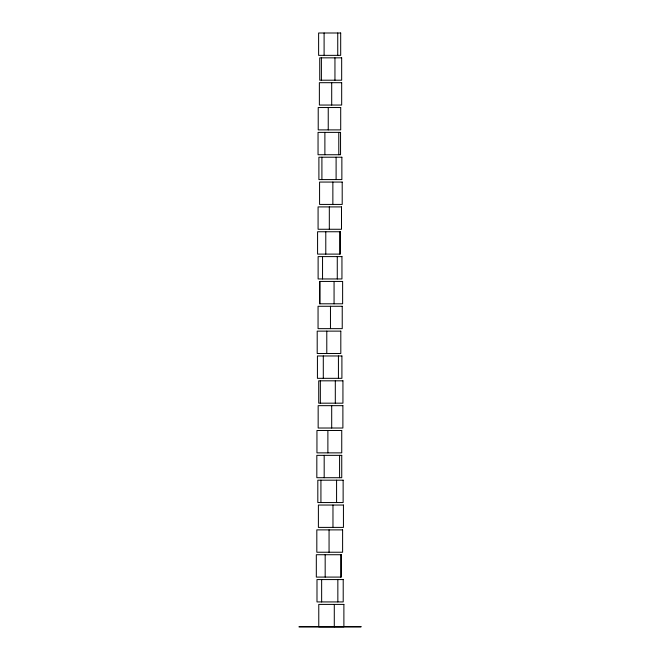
<?xml version="1.0" encoding="UTF-8"?>
<svg xmlns="http://www.w3.org/2000/svg" width="660" height="660" viewBox="0 0 660 660"><rect width="100%" height="100%" fill="white"/><g stroke="black" fill="none" stroke-linecap="round" stroke-linejoin="round"><path stroke-width="0.99" d="M340.692 554.722L340.692 577.087M339.817 231.751L339.817 254.108M339.578 455.351L339.578 477.708M338.786 132.38L338.786 154.737M338.432 355.971L338.432 378.328M337.846 579.571L337.846 601.928M337.738 33L337.738 55.357M337.276 256.6L337.276 278.957M336.575 480.191L336.575 502.549M336.105 157.22L336.105 179.578M335.313 380.82L335.313 403.177M334.95 57.841L334.95 80.206M334.29 604.411L334.29 626.769M334.067 281.44L334.067 303.798M332.863 182.061L332.863 204.427M332.97 505.04L332.97 527.398M331.7 82.69L331.7 105.047M331.691 405.661L331.691 428.018M330.47 306.281L330.47 328.647M329.323 206.91L329.323 229.267M329.06 529.881L329.06 552.238M328.243 107.531L328.243 129.888M327.88 430.502L327.88 452.867M326.783 331.13L326.783 353.488M325.784 231.751L325.784 254.108M325.174 554.722L325.174 577.087M324.885 132.38L324.885 154.737M324.184 455.351L324.184 477.708M324.101 33L324.101 55.357M323.301 355.971L323.301 378.328M322.542 256.6L322.542 278.957M321.907 157.22L321.907 179.578M321.643 579.571L321.643 601.928M321.395 57.841L321.395 80.206M320.925 480.191L320.925 502.549M320.347 380.82L320.347 403.177M319.894 281.44L319.894 303.798M340.684 33L318.615 33L318.615 55.357L340.684 55.357L340.684 33M341.665 57.841L319.729 57.841L319.729 80.206L341.665 80.206L341.665 57.841M341.674 82.69L319.374 82.69L319.374 105.047L341.674 105.047L341.674 82.69M340.7 107.531L318.219 107.531L318.219 129.888L340.7 129.888L340.7 107.531M340.543 132.38L318.046 132.38L318.046 154.737L340.543 154.737L340.543 132.38M341.863 157.22L318.896 157.22L318.896 179.578L341.863 179.578L341.863 157.22M342.202 182.061L319.572 182.061L319.572 204.427L342.202 204.427L342.202 182.061M341.5 206.91L318.079 206.91L318.079 229.267L341.5 229.267L341.5 206.91M340.288 231.751L317.575 231.751L317.575 254.108L340.288 254.108L340.288 231.751M341.946 256.6L318.12 256.6L318.12 278.957L341.946 278.957L341.946 256.6M342.623 281.44L319.679 281.44L319.679 303.798L342.623 303.798L342.623 281.44M342.235 306.281L318.054 306.281L318.054 328.647L342.235 328.647L342.235 306.281M340.808 331.13L317.204 331.13L317.204 353.488L340.808 353.488L340.808 331.13M341.905 355.971L317.427 355.971L317.427 378.328L341.905 378.328L341.905 355.971M342.936 380.82L318.722 380.82L318.722 403.177L342.936 403.177L342.936 380.82M342.887 405.661L318.161 405.661L318.161 428.018L342.887 428.018L342.887 405.661M341.74 430.502L316.948 430.502L316.948 452.867L341.74 452.867L341.74 430.502M341.74 455.351L316.825 455.351L316.825 477.708L341.74 477.708L341.74 455.351M343.134 480.191L317.815 480.191L317.815 502.549L343.134 502.549L343.134 480.191M343.439 505.04L318.392 505.04L318.392 527.398L343.439 527.398L343.439 505.04M342.606 529.881L316.816 529.881L316.816 552.238L342.606 552.238L342.606 529.881M341.435 554.722L316.322 554.722L316.322 577.087L341.435 577.087L341.435 554.722M343.208 579.571L316.99 579.571L316.99 601.928L343.208 601.928L343.208 579.571M343.885 604.411L318.772 604.411L318.772 626.769L343.885 626.769L343.885 604.411M360.938 626.546L299.062 626.546L299.062 627L360.938 627L360.938 626.546"/></g></svg>
